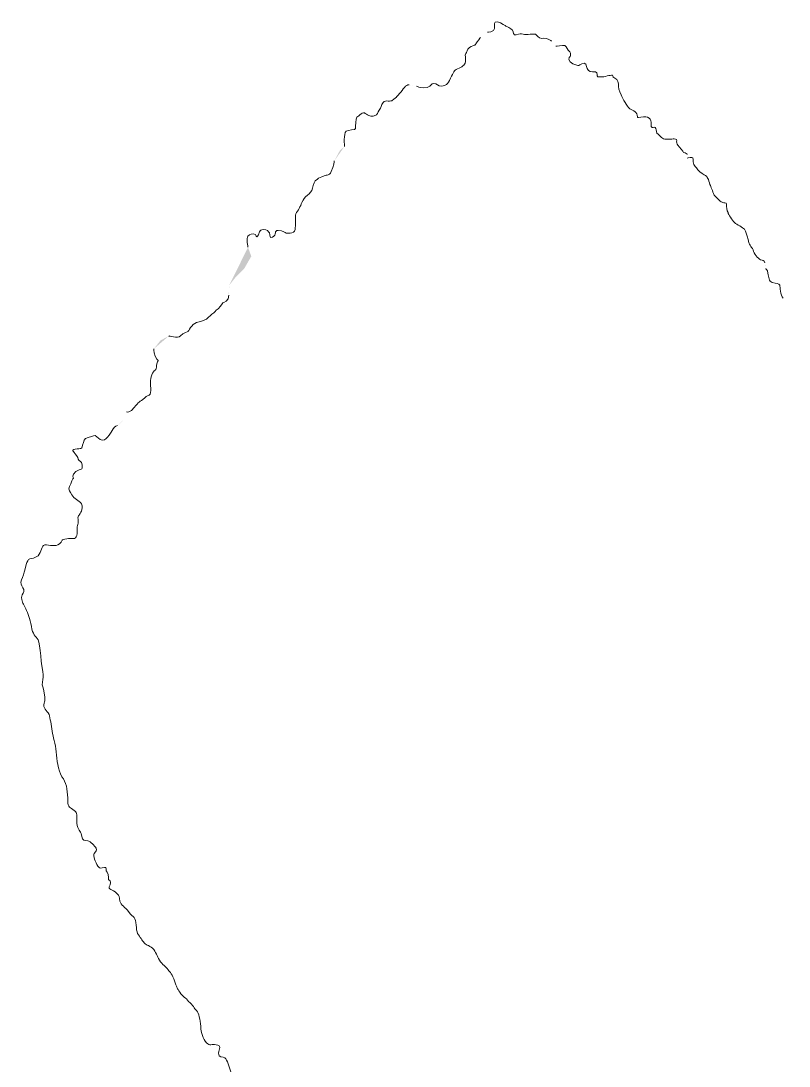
# Model space of a CAD drawing. Header units: millimetres. Extents: x 7106 to 73427, y -466 to 50348.
# Drawn here: x 34002.1 to 34073.9, y 24340 to 24437.7 of the extents above; entities that cross this region are included whole.
import ezdxf

# ---------------------------------------------------------------- set-up
doc = ezdxf.new("R2010")
doc.units = ezdxf.units.MM
doc.layers.add('Cotas', color=1, linetype='Continuous')
doc.layers.add('PDF11_Geometry', color=7, linetype='Continuous')
doc.layers.add('PDF11_Solid Fills', color=252, linetype='Continuous', true_color=0x8c8f90)

# ---------------------------------------------------------------- blocks, each defined once
blk = doc.blocks.new('AW-GEV-264B-370 a')
at = {"layer": 'PDF11_Solid Fills', "transparency": 33554559}
h = blk.add_hatch(color=1, dxfattribs=at)
h.paths.add_polyline_path([(-214.2593, 28.5565), (-214.2746, 28.5565)], flags=0)
h.paths.add_polyline_path([(-212.4079, 30.0774), (-212.4274, 30.0551)], flags=0)
h.paths.add_polyline_path([(-212.4315, 29.9982), (-212.4482, 29.9732)], flags=0)
h.paths.add_polyline_path([(-212.5038, 29.9371), (-212.5246, 29.9218), (-212.5399, 29.894)], flags=0)
h.paths.add_polyline_path([(-212.5774, 29.8468), (-212.6079, 29.8232), (-212.6176, 29.7829)], flags=0)
h.paths.add_polyline_path([(-212.6774, 29.7079), (-212.6815, 29.6871), (-212.7024, 29.6704), (-212.7232, 29.6579), (-212.7343, 29.6537), (-212.7385, 29.6329), (-212.7718, 29.5926), (-212.8051, 29.5524)], flags=0)
h.paths.add_polyline_path([(-212.9468, 29.4371, 0.008246), (-212.9246, 29.4621)], flags=0)
h.paths.add_polyline_path([(-212.9468, 29.4371), (-212.9732, 29.4162), (-213.0162, 29.3565), (-213.0454, 29.319)], flags=0)
h.paths.add_polyline_path([(-213.769, 28.5815), (-213.7871, 28.5496)], flags=0)
h.paths.add_polyline_path([(-214.9662, 27.2704, 0.016363), (-215.0204, 27.1982)], flags=0)
h.paths.add_polyline_path([(-216.1162, 25.8315, 0.147633), (-216.1385, 25.7954)], flags=0)
h.paths.add_polyline_path([(-216.4496, 25.3801, 0.19653), (-216.4621, 25.294)], flags=0)
h.paths.add_polyline_path([(-218.1162, 23.2149), (-218.2121, 23.2149)], flags=0)
h.paths.add_polyline_path([(-218.3607, 23.2635, 0.002706), (-218.3371, 23.2593)], flags=0)
h.paths.add_polyline_path([(-221.9399, 29.2871, 0.064397), (-221.9107, 29.3162)], flags=0)
h.paths.add_polyline_path([(-221.9107, 29.3162), (-221.8926, 29.3607)], flags=0)
h.paths.add_polyline_path([(-221.744, 29.7024), (-221.7079, 29.7482), (-221.6621, 29.7732)], flags=0)
h.paths.add_polyline_path([(-221.3343, 30.0482, 0.026324), (-221.3371, 29.994)], flags=0)
h.paths.add_polyline_path([(-221.3343, 30.0482), (-221.3037, 30.0871), (-221.2524, 30.1399), (-221.2149, 30.2051), (-221.2329, 30.2537)], flags=0)
h.paths.add_polyline_path([(-220.7649, 30.7218), (-220.7343, 30.7787), (-220.7093, 30.801)], flags=0)
h.paths.add_polyline_path([(-220.319, 31.1274, 0.012202), (-220.3593, 31.1343)], flags=0)
h.paths.add_polyline_path([(-219.9718, 31.3913), (-219.9343, 31.4204)], flags=0)
h.paths.add_polyline_path([(-219.5857, 31.3718), (-219.5621, 31.344)], flags=0)
h.paths.add_polyline_path([(-218.8496, 30.7579), (-218.8496, 30.7371)], flags=0)
h.paths.add_polyline_path([(-218.426, 30.1371, 0.036638), (-218.4287, 30.169)], flags=0)
at = {"layer": 'PDF11_Geometry', "color": 1, "lineweight": 9}
for points in [[(-219.8954, 31.4399), (-219.8954, 31.4593), (-219.901, 31.4815), (-219.8801, 31.476)], [(-219.8801, 31.476), (-219.8565, 31.4704), (-219.8343, 31.4538), (-219.8343, 31.4538)], [(-219.9343, 31.4204), (-219.9343, 31.4204), (-219.8954, 31.4204), (-219.8954, 31.4399)], [(-219.8343, 31.4538), (-219.8343, 31.4538), (-219.8037, 31.4399), (-219.7982, 31.4315)], [(-219.7982, 31.4315), (-219.7912, 31.4204), (-219.7954, 31.401), (-219.7774, 31.4065)], [(-219.7774, 31.4065), (-219.7593, 31.4093), (-219.7524, 31.4149), (-219.7399, 31.4093)], [(-219.7399, 31.4093), (-219.7274, 31.4037), (-219.676, 31.4149), (-219.669, 31.4065)], [(-219.669, 31.4065), (-219.6607, 31.3926), (-219.644, 31.3829), (-219.6274, 31.3871)], [(-220.0218, 31.3426), (-219.9912, 31.3579), (-220.0065, 31.344), (-219.9968, 31.3579)], [(-219.9968, 31.3579), (-219.9871, 31.369), (-219.9718, 31.3913), (-219.9718, 31.3913)], [(-219.6274, 31.3871), (-219.6107, 31.3885), (-219.5857, 31.3718), (-219.5857, 31.3718)], [(-219.5621, 31.344), (-219.5621, 31.344), (-219.526, 31.351), (-219.5135, 31.3482)], [(-219.5135, 31.3482), (-219.5038, 31.3385), (-219.4996, 31.3246), (-219.4871, 31.3135)], [(-220.0524, 31.2607), (-220.0496, 31.2857), (-220.0593, 31.2912), (-220.051, 31.3051)], [(-220.051, 31.3051), (-220.0385, 31.3218), (-220.0496, 31.326), (-220.0218, 31.3426)], [(-219.4829, 31.2912), (-219.4829, 31.2912), (-219.5038, 31.2787), (-219.4857, 31.2593)], [(-219.4871, 31.3135), (-219.4815, 31.3037), (-219.4829, 31.2912), (-219.4829, 31.2912)], [(-220.0968, 31.2218), (-220.0718, 31.2329), (-220.0593, 31.2385), (-220.0524, 31.2607)], [(-219.4857, 31.2593), (-219.4676, 31.2426), (-219.4385, 31.2399), (-219.4385, 31.2399)], [(-219.4385, 31.2399), (-219.4385, 31.2399), (-219.4051, 31.2621), (-219.401, 31.2468)], [(-219.401, 31.2468), (-219.3954, 31.2301), (-219.3926, 31.2135), (-219.376, 31.2065)], [(-220.1343, 31.1704), (-220.1176, 31.2024), (-220.1162, 31.2135), (-220.0968, 31.2218)], [(-219.376, 31.2065), (-219.3565, 31.1996), (-219.3482, 31.2135), (-219.3412, 31.1996)], [(-219.3412, 31.1996), (-219.3343, 31.1871), (-219.3482, 31.1774), (-219.3232, 31.1774)], [(-219.3232, 31.1774), (-219.2968, 31.1774), (-219.2676, 31.1885), (-219.2551, 31.1871)], [(-219.2551, 31.1871), (-219.2496, 31.1787), (-219.2538, 31.1787), (-219.2538, 31.1787)], [(-219.2538, 31.1787), (-219.2385, 31.1704), (-219.2232, 31.1593), (-219.2232, 31.1399)], [(-220.4107, 31.0871), (-220.3912, 31.1093), (-220.376, 31.1385), (-220.3593, 31.1343)], [(-220.319, 31.1274), (-220.301, 31.1204), (-220.2912, 31.1176), (-220.2607, 31.1204)], [(-220.2607, 31.1204), (-220.2343, 31.1274), (-220.2426, 31.1426), (-220.2246, 31.1426)], [(-220.2246, 31.1426), (-220.2065, 31.1426), (-220.2065, 31.1274), (-220.1815, 31.1274)], [(-220.1815, 31.1274), (-220.1621, 31.1329), (-220.151, 31.1343), (-220.1343, 31.1704)], [(-219.2232, 31.1399), (-219.2232, 31.119), (-219.2218, 31.1037), (-219.2079, 31.0815)], [(-220.4482, 31.0524), (-220.4343, 31.0635), (-220.4343, 31.0593), (-220.4107, 31.0871)], [(-219.2079, 31.0815), (-219.1996, 31.0579), (-219.1774, 31.019), (-219.1621, 31.0051)], [(-220.5204, 30.9982), (-220.5079, 31.0121), (-220.5135, 31.0232), (-220.4996, 31.0399)], [(-220.4996, 31.0399), (-220.4871, 31.0551), (-220.4579, 31.0399), (-220.4482, 31.0524)], [(-219.1621, 31.0051), (-219.1468, 30.9968), (-219.1301, 30.9912), (-219.1288, 30.9843)], [(-220.6496, 30.8982), (-220.6496, 30.9079), (-220.6496, 30.9524), (-220.6426, 30.9593)], [(-220.6426, 30.9593), (-220.6315, 30.9676), (-220.6065, 30.9912), (-220.5968, 30.9801)], [(-220.5968, 30.9801), (-220.5801, 30.9704), (-220.5635, 30.9579), (-220.5482, 30.9676)], [(-220.5482, 30.9676), (-220.5274, 30.9718), (-220.5315, 30.9843), (-220.5204, 30.9982)], [(-219.1288, 30.9843), (-219.1204, 30.9801), (-219.1204, 30.9579), (-219.1204, 30.9579)], [(-219.1204, 30.9579), (-219.1204, 30.9579), (-219.0857, 30.9621), (-219.0746, 30.9621)], [(-219.0746, 30.9621), (-219.0607, 30.9579), (-219.0496, 30.9538), (-219.0468, 30.9399)], [(-220.701, 30.8829), (-220.6885, 30.8926), (-220.6496, 30.8871), (-220.6496, 30.8982)], [(-219.0468, 30.9399), (-219.0454, 30.9343), (-219.0496, 30.9051), (-219.0399, 30.9037)], [(-219.0399, 30.9037), (-219.0329, 30.9024), (-219.026, 30.9093), (-219.0204, 30.8982)], [(-219.0204, 30.8982), (-219.0149, 30.8899), (-219.0204, 30.8732), (-219.0079, 30.8676)], [(-220.7093, 30.801), (-220.7093, 30.801), (-220.7149, 30.8732), (-220.701, 30.8829)], [(-219.0079, 30.8676), (-218.9968, 30.8537), (-218.9801, 30.8399), (-218.9718, 30.8399)], [(-218.9718, 30.8399), (-218.9621, 30.8399), (-218.9315, 30.8399), (-218.926, 30.8412)], [(-218.926, 30.8412), (-218.9218, 30.844), (-218.9037, 30.8412), (-218.9065, 30.8315)], [(-218.9065, 30.8315), (-218.9093, 30.8246), (-218.9065, 30.8149), (-218.901, 30.8079)], [(-218.901, 30.8079), (-218.8926, 30.794), (-218.8718, 30.7746), (-218.8704, 30.7676)], [(-220.7815, 30.6649), (-220.7649, 30.6968), (-220.7649, 30.7218), (-220.7649, 30.7218)], [(-218.8704, 30.7676), (-218.8579, 30.7663), (-218.8496, 30.7579), (-218.8496, 30.7579)], [(-218.8496, 30.7371), (-218.8496, 30.7371), (-218.8204, 30.744), (-218.819, 30.7385)], [(-218.819, 30.7385), (-218.819, 30.7329), (-218.819, 30.701), (-218.8065, 30.6926)], [(-220.8204, 30.6413), (-220.8037, 30.651), (-220.7926, 30.6371), (-220.7815, 30.6649)], [(-218.8065, 30.6926), (-218.7968, 30.6857), (-218.7899, 30.6649), (-218.769, 30.6537)], [(-220.8829, 30.5746), (-220.876, 30.5926), (-220.876, 30.6149), (-220.8565, 30.6232)], [(-220.8565, 30.6232), (-220.8468, 30.6315), (-220.8399, 30.6315), (-220.8204, 30.6413)], [(-218.769, 30.6537), (-218.7538, 30.6426), (-218.744, 30.6426), (-218.7412, 30.6315)], [(-218.7412, 30.6315), (-218.7315, 30.6162), (-218.7315, 30.6093), (-218.7274, 30.594)], [(-220.9107, 30.5357), (-220.8954, 30.5482), (-220.8885, 30.5537), (-220.8829, 30.5746)], [(-218.7274, 30.594), (-218.7204, 30.5829), (-218.7135, 30.5579), (-218.7037, 30.5371)], [(-220.9732, 30.4357), (-220.9621, 30.4524), (-220.9468, 30.476), (-220.9413, 30.4968)], [(-220.9413, 30.4968), (-220.9287, 30.5149), (-220.9287, 30.5246), (-220.9107, 30.5357)], [(-218.7037, 30.5371), (-218.6885, 30.519), (-218.6649, 30.4968), (-218.6565, 30.4968)], [(-218.6565, 30.4968), (-218.6524, 30.4912), (-218.6371, 30.4996), (-218.6371, 30.4871)], [(-218.6371, 30.4871), (-218.6371, 30.4732), (-218.6371, 30.4524), (-218.6288, 30.4426)], [(-218.6288, 30.4426), (-218.6274, 30.4301), (-218.6079, 30.4037), (-218.5926, 30.3871)], [(-220.9774, 30.3496), (-220.9732, 30.3732), (-220.9787, 30.4176), (-220.9732, 30.4357)], [(-218.5926, 30.3871), (-218.5815, 30.3787), (-218.5482, 30.3607), (-218.5399, 30.3524)], [(-221.2329, 30.3149), (-221.2232, 30.3232), (-221.2079, 30.3315), (-221.1926, 30.3232)], [(-221.1815, 30.3149), (-221.1649, 30.3315), (-221.1774, 30.3496), (-221.1496, 30.3496)], [(-221.1496, 30.3496), (-221.126, 30.3496), (-221.126, 30.3412), (-221.1162, 30.3315)], [(-221.1162, 30.3315), (-221.1093, 30.3176), (-221.1204, 30.2996), (-221.0996, 30.3079)], [(-221.0996, 30.3079), (-221.076, 30.3232), (-221.0926, 30.3454), (-221.069, 30.3454)], [(-221.069, 30.3454), (-221.0426, 30.3454), (-221.0287, 30.3315), (-221.0287, 30.3315)], [(-221.0287, 30.3315), (-221.0287, 30.3315), (-220.9801, 30.3232), (-220.9774, 30.3496)], [(-218.5399, 30.3524), (-218.5315, 30.3399), (-218.5287, 30.3232), (-218.5204, 30.2954)], [(-221.2329, 30.2537), (-221.2329, 30.2537), (-221.2426, 30.3037), (-221.2329, 30.3149)], [(-221.1926, 30.3232), (-221.1885, 30.3232), (-221.1885, 30.2996), (-221.1815, 30.3149)], [(-218.5204, 30.2954), (-218.5162, 30.2704), (-218.5038, 30.2579), (-218.4926, 30.2399)], [(-218.4926, 30.2399), (-218.4871, 30.219), (-218.4676, 30.1926), (-218.4524, 30.1857)], [(-218.4524, 30.1857), (-218.4399, 30.1815), (-218.4343, 30.1857), (-218.4287, 30.169)], [(-218.426, 30.1371), (-218.426, 30.1371), (-218.4135, 30.1329), (-218.4121, 30.1135)], [(-218.4121, 30.1135), (-218.4065, 30.0912), (-218.4093, 30.0704), (-218.3885, 30.0621)], [(-218.3885, 30.0621), (-218.3676, 30.0551), (-218.351, 30.0593), (-218.3482, 30.0482)], [(-218.3482, 30.0482), (-218.3454, 30.0385), (-218.3454, 29.994), (-218.3301, 29.9774)], [(-221.369, 29.9524), (-221.369, 29.9524), (-221.3343, 29.9635), (-221.3371, 29.994)], [(-221.4051, 29.9121), (-221.3926, 29.9176), (-221.369, 29.9524), (-221.369, 29.9524)], [(-221.4607, 29.8621), (-221.4607, 29.8621), (-221.4176, 29.8996), (-221.4051, 29.9121)], [(-221.5579, 29.7968), (-221.5579, 29.7968), (-221.5371, 29.8371), (-221.5121, 29.8454)], [(-221.5121, 29.8454), (-221.4954, 29.8496), (-221.4607, 29.8621), (-221.4607, 29.8621)], [(-221.6621, 29.7732), (-221.6621, 29.7732), (-221.6149, 29.7579), (-221.5996, 29.7732)], [(-221.5996, 29.7732), (-221.5829, 29.7912), (-221.5579, 29.7968), (-221.5579, 29.7968)], [(-221.7274, 29.6468), (-221.744, 29.6635), (-221.744, 29.7024), (-221.744, 29.7024)], [(-221.7287, 29.6121), (-221.7287, 29.6413), (-221.7107, 29.6329), (-221.7274, 29.6468)], [(-221.7551, 29.5621), (-221.744, 29.5912), (-221.7274, 29.5843), (-221.7287, 29.6121)], [(-221.7607, 29.4774), (-221.7607, 29.5135), (-221.7649, 29.5329), (-221.7551, 29.5621)], [(-221.7926, 29.4371), (-221.7704, 29.4621), (-221.7649, 29.4385), (-221.7607, 29.4774)], [(-221.8496, 29.3843), (-221.8246, 29.419), (-221.8232, 29.4121), (-221.7926, 29.4371)], [(-221.8926, 29.3607), (-221.8926, 29.3607), (-221.8718, 29.3565), (-221.8496, 29.3843)], [(-222.0107, 29.2093), (-221.9968, 29.2232), (-221.9926, 29.2232), (-221.976, 29.251)], [(-221.976, 29.251), (-221.9551, 29.2815), (-221.9579, 29.2815), (-221.9399, 29.2871)], [(-222.1301, 29.1801), (-222.1232, 29.201), (-222.1246, 29.2176), (-222.0996, 29.2232)], [(-222.0996, 29.2232), (-222.069, 29.226), (-222.0676, 29.2412), (-222.0537, 29.226)], [(-222.0537, 29.226), (-222.0399, 29.2176), (-222.0329, 29.201), (-222.0107, 29.2093)], [(-222.1565, 29.1135), (-222.1732, 29.1454), (-222.1982, 29.1524), (-222.1704, 29.1593)], [(-222.1704, 29.1593), (-222.1357, 29.1662), (-222.1357, 29.1537), (-222.1301, 29.1801)], [(-222.1329, 29.0718), (-222.1343, 29.1024), (-222.1496, 29.0843), (-222.1565, 29.1135)], [(-222.1801, 29.0024), (-222.1801, 29.0024), (-222.194, 29.019), (-222.1662, 29.0371)], [(-222.1662, 29.0371), (-222.1357, 29.0565), (-222.1315, 29.0426), (-222.1329, 29.0718)], [(-222.201, 28.9565), (-222.194, 28.976), (-222.1801, 29.0024), (-222.1801, 29.0024)], [(-222.1885, 28.9121), (-222.1982, 28.9329), (-222.2107, 28.9343), (-222.201, 28.9565)], [(-222.1357, 28.8621), (-222.1496, 28.8829), (-222.176, 28.8885), (-222.1885, 28.9121)], [(-222.1496, 28.801), (-222.1412, 28.8107), (-222.126, 28.8315), (-222.1357, 28.8621)], [(-222.1551, 28.751), (-222.1496, 28.7663), (-222.1621, 28.7954), (-222.1496, 28.801)], [(-222.1649, 28.6829), (-222.1537, 28.7051), (-222.1649, 28.7371), (-222.1551, 28.751)], [(-222.226, 28.6718), (-222.1982, 28.6774), (-222.1732, 28.6676), (-222.1649, 28.6829)], [(-222.3704, 28.5815), (-222.3537, 28.601), (-222.3537, 28.6371), (-222.3357, 28.6399)], [(-222.3357, 28.6399), (-222.3093, 28.6399), (-222.2774, 28.6287), (-222.2551, 28.6454)], [(-222.2551, 28.6454), (-222.2371, 28.6593), (-222.251, 28.6676), (-222.226, 28.6718)], [(-222.4162, 28.5649), (-222.401, 28.569), (-222.394, 28.5649), (-222.3704, 28.5815)], [(-222.4468, 28.4926), (-222.4385, 28.5163), (-222.4357, 28.5565), (-222.4162, 28.5649)], [(-222.4649, 28.4385), (-222.4607, 28.4565), (-222.4496, 28.469), (-222.4468, 28.4926)], [(-222.4496, 28.3982), (-222.4551, 28.4107), (-222.4649, 28.4232), (-222.4649, 28.4385)], [(-222.4607, 28.3551), (-222.4579, 28.3774), (-222.4468, 28.3815), (-222.4496, 28.3982)], [(-222.4385, 28.294), (-222.4496, 28.3232), (-222.4607, 28.3232), (-222.4607, 28.3551)], [(-222.4079, 28.1968), (-222.419, 28.2426), (-222.4246, 28.2663), (-222.4385, 28.294)], [(-222.3704, 28.1246), (-222.3857, 28.1454), (-222.401, 28.1551), (-222.4079, 28.1968)], [(-222.3454, 27.951), (-222.3537, 27.9718), (-222.3607, 28.1051), (-222.3704, 28.1246)], [(-222.3482, 27.8954), (-222.3426, 27.9162), (-222.3426, 27.9301), (-222.3454, 27.951)], [(-222.3385, 27.8371), (-222.3399, 27.8704), (-222.3537, 27.8732), (-222.3482, 27.8954)], [(-222.3399, 27.7732), (-222.3357, 27.7982), (-222.3301, 27.801), (-222.3385, 27.8371)], [(-222.3093, 27.7121), (-222.3135, 27.7371), (-222.3426, 27.7468), (-222.3399, 27.7732)], [(-222.2926, 27.6176), (-222.2968, 27.6482), (-222.3051, 27.6885), (-222.3093, 27.7121)], [(-222.2718, 27.4996), (-222.2732, 27.5468), (-222.2885, 27.5857), (-222.2926, 27.6176)], [(-222.2343, 27.3704), (-222.2579, 27.401), (-222.2676, 27.4579), (-222.2718, 27.4996)], [(-222.2107, 27.2524), (-222.2107, 27.294), (-222.2149, 27.3426), (-222.2343, 27.3704)], [(-222.176, 27.1996), (-222.1968, 27.2162), (-222.2093, 27.2149), (-222.2107, 27.2524)], [(-222.1621, 27.1315), (-222.1621, 27.1746), (-222.1551, 27.1857), (-222.176, 27.1996)], [(-222.1357, 27.0649), (-222.1426, 27.0954), (-222.1565, 27.0885), (-222.1621, 27.1315)], [(-222.1024, 27.0357), (-222.119, 27.0371), (-222.1315, 27.0315), (-222.1357, 27.0649)], [(-222.0565, 26.9954), (-222.0676, 27.0093), (-222.0843, 27.0315), (-222.1024, 27.0357)], [(-222.0676, 26.9662), (-222.0565, 26.9801), (-222.0537, 26.9815), (-222.0565, 26.9954)], [(-222.0482, 26.8982), (-222.0593, 26.919), (-222.076, 26.9551), (-222.0676, 26.9662)], [(-222.0107, 26.8913), (-222.0315, 26.8885), (-222.0329, 26.8801), (-222.0482, 26.8982)], [(-221.9968, 26.8649), (-222.0079, 26.8718), (-221.9968, 26.8954), (-222.0107, 26.8913)], [(-221.9857, 26.8218), (-221.9926, 26.8176), (-221.9857, 26.8524), (-221.9968, 26.8649)], [(-221.9857, 26.7857), (-221.9787, 26.7996), (-221.976, 26.8218), (-221.9857, 26.8218)], [(-221.9454, 26.751), (-221.9676, 26.7704), (-221.9926, 26.776), (-221.9857, 26.7857)], [(-221.9274, 26.7079), (-221.9329, 26.7343), (-221.9274, 26.7329), (-221.9454, 26.751)], [(-221.8815, 26.6524), (-221.901, 26.6746), (-221.9204, 26.6871), (-221.9274, 26.7079)], [(-221.8496, 26.619), (-221.8565, 26.626), (-221.869, 26.6329), (-221.8815, 26.6524)], [(-221.8315, 26.5329), (-221.8412, 26.5524), (-221.8385, 26.6065), (-221.8496, 26.619)], [(-221.7954, 26.4815), (-221.8079, 26.4982), (-221.8176, 26.5093), (-221.8315, 26.5329)], [(-221.744, 26.4454), (-221.7607, 26.4662), (-221.7857, 26.469), (-221.7954, 26.4815)], [(-221.7079, 26.3787), (-221.7232, 26.4037), (-221.7287, 26.4232), (-221.744, 26.4454)], [(-221.6621, 26.3301), (-221.6732, 26.3468), (-221.6885, 26.3593), (-221.7079, 26.3787)], [(-221.6274, 26.2649), (-221.6385, 26.2968), (-221.651, 26.3218), (-221.6621, 26.3301)], [(-221.6024, 26.2135), (-221.6204, 26.2412), (-221.6149, 26.2315), (-221.6274, 26.2649)], [(-221.5551, 26.1635), (-221.5704, 26.1871), (-221.5871, 26.1871), (-221.6024, 26.2135)], [(-221.5121, 26.1149), (-221.5246, 26.126), (-221.5287, 26.144), (-221.5551, 26.1635)], [(-221.4885, 26.0301), (-221.494, 26.0662), (-221.4982, 26.0996), (-221.5121, 26.1149)], [(-221.4579, 25.9399), (-221.4774, 25.9621), (-221.4885, 25.9912), (-221.4885, 26.0301)], [(-221.4051, 25.9287), (-221.4315, 25.9371), (-221.4371, 25.919), (-221.4579, 25.9399)], [(-221.3926, 25.8829), (-221.3885, 25.9079), (-221.3746, 25.926), (-221.4051, 25.9287)], [(-221.3579, 25.8579), (-221.369, 25.8662), (-221.3926, 25.8579), (-221.3926, 25.8829)], [(-221.326, 25.7829), (-221.3371, 25.8065), (-221.344, 25.8496), (-221.3579, 25.8579)]]:
    blk.add_open_spline(points, degree=3, dxfattribs=at)

msp = doc.modelspace()

# ---------------------------------------------------------------- block references
at = {"layer": 'Cotas', "xscale": 17.23794430566618, "yscale": 17.23794430566618, "zscale": 17.23794430566618}
msp.add_blockref('AW-GEV-264B-370 a', (37836.936, 23895.011), dxfattribs=at)

doc.saveas('drawing.dxf')
